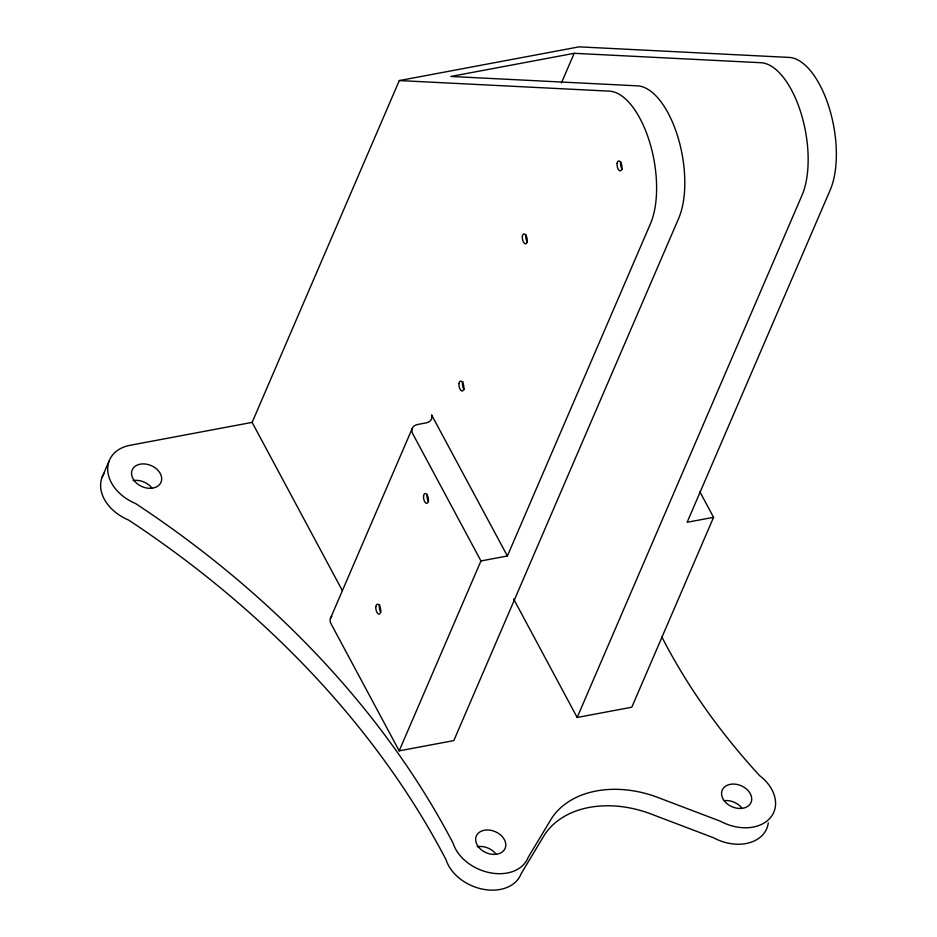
<?xml version="1.0" encoding="UTF-8"?>
<svg xmlns="http://www.w3.org/2000/svg" width="937" height="937" viewBox="0 0 937 937"><rect width="100%" height="100%" fill="white"/><g stroke="black" fill="none" stroke-linecap="round" stroke-linejoin="round"><path stroke-width="1.41" d="M102.004 477.53L109.09 461.074M342.31 590.556L252.123 422.388L399.303 80.57L579.054 46.85L789.141 57.426A75.792 34.985 79.4 0 1 829.198 107.814A75.792 34.985 79.4 0 1 830.229 189.942L687.137 522.272L713.572 517.318L699.798 491.644M330.433 618.42L412.198 428.525M561.462 82.854L574.182 53.315L760.949 62.72A75.792 34.985 79.4 0 1 801.006 113.108A75.792 34.985 79.4 0 1 802.025 195.236L577.169 717.461L631.796 707.212L713.572 517.318M574.182 53.315L450.826 76.459L637.593 85.864A75.792 34.985 79.4 0 1 677.65 136.24A75.792 34.985 79.4 0 1 678.669 218.38L453.813 740.605L399.185 750.853L480.95 560.947L412.795 433.866A10.108 7.391 23.3 0 1 417.469 424.508L426.288 422.856A10.108 7.391 23.3 0 0 431.547 414.857L507.385 555.992L480.95 560.947M507.385 555.992L650.477 223.674A75.792 34.985 79.4 0 0 649.458 141.534A75.792 34.985 79.4 0 0 609.401 91.147L399.303 80.57M252.123 422.388L130.091 445.286A40.42 29.562 23.3 0 0 107.802 471.334A40.42 29.562 23.3 0 0 135.56 503.52A839.411 613.934 23.3 0 1 453.075 843.171A40.42 29.562 23.3 0 0 490.414 872.839A40.42 29.562 23.3 0 0 528.187 857.32L551.577 818.411A95.961 70.181 23.3 0 1 659.648 798.137L720.471 821.245A40.42 29.562 23.3 0 0 770.202 817.942A40.42 29.562 23.3 0 0 759.731 775.742A639.022 467.376 23.3 0 1 661.862 636.996M513.617 598.954L577.169 717.461M399.185 750.853L331.03 623.761A10.108 7.391 23.3 0 1 331.85 616.265M622.449 169.527A5.048 2.331 79.4 0 1 620.751 161.996M527.32 241.992A5.048 2.331 79.4 0 1 526.032 234.964M464.354 389.675A5.048 2.331 79.4 0 1 462.866 381.523M104.347 472.998A40.42 29.562 23.3 0 0 128.474 519.976A839.411 613.934 23.3 0 1 445.989 859.627A40.42 29.562 23.3 0 0 483.328 889.295A40.42 29.562 23.3 0 0 521.101 873.776L544.491 834.867A95.961 70.181 23.3 0 1 652.562 814.593L713.385 837.701A40.42 29.562 23.3 0 0 768.293 822.838M133.124 480.611A15.66 11.455 23.3 0 1 151.864 487.954M477.226 846.708A15.66 11.455 23.3 0 1 495.966 854.052M725.625 800.526A15.66 11.455 23.3 0 1 741.905 808.127M380.82 612.283A5.048 2.331 79.4 0 1 379.731 604.646M428.514 501.506A5.048 2.331 79.4 0 1 427.225 494.478M617.096 163.366A5.048 2.331 79.4 0 0 620.2 170.885A5.048 2.331 79.4 0 0 621.196 163.448A5.048 2.331 79.4 0 0 617.096 163.366M522.366 236.335A5.048 2.331 79.4 0 0 525.481 243.854A5.048 2.331 79.4 0 0 526.477 236.417A5.048 2.331 79.4 0 0 522.366 236.335M459.001 383.502A5.048 2.331 79.4 0 0 462.117 391.022A5.048 2.331 79.4 0 0 463.112 383.596A5.048 2.331 79.4 0 0 459.001 383.502M478.374 846.79A15.66 11.455 23.3 0 0 504.399 849.695A15.66 11.455 23.3 0 0 489.372 830.1A15.66 11.455 23.3 0 0 478.374 846.79M134.272 480.693A15.66 11.455 23.3 0 0 160.297 483.597A15.66 11.455 23.3 0 0 145.27 464.002A15.66 11.455 23.3 0 0 134.272 480.693M724.313 800.866A15.66 11.455 23.3 0 0 750.338 803.759A15.66 11.455 23.3 0 0 735.299 784.175A15.66 11.455 23.3 0 0 724.313 800.866M423.571 495.849A5.048 2.331 79.4 0 0 426.675 503.368A5.048 2.331 79.4 0 0 427.67 495.931A5.048 2.331 79.4 0 0 423.571 495.849M375.866 606.614A5.048 2.331 79.4 0 0 378.981 614.145A5.048 2.331 79.4 0 0 379.977 606.707A5.048 2.331 79.4 0 0 375.866 606.614"/></g></svg>
